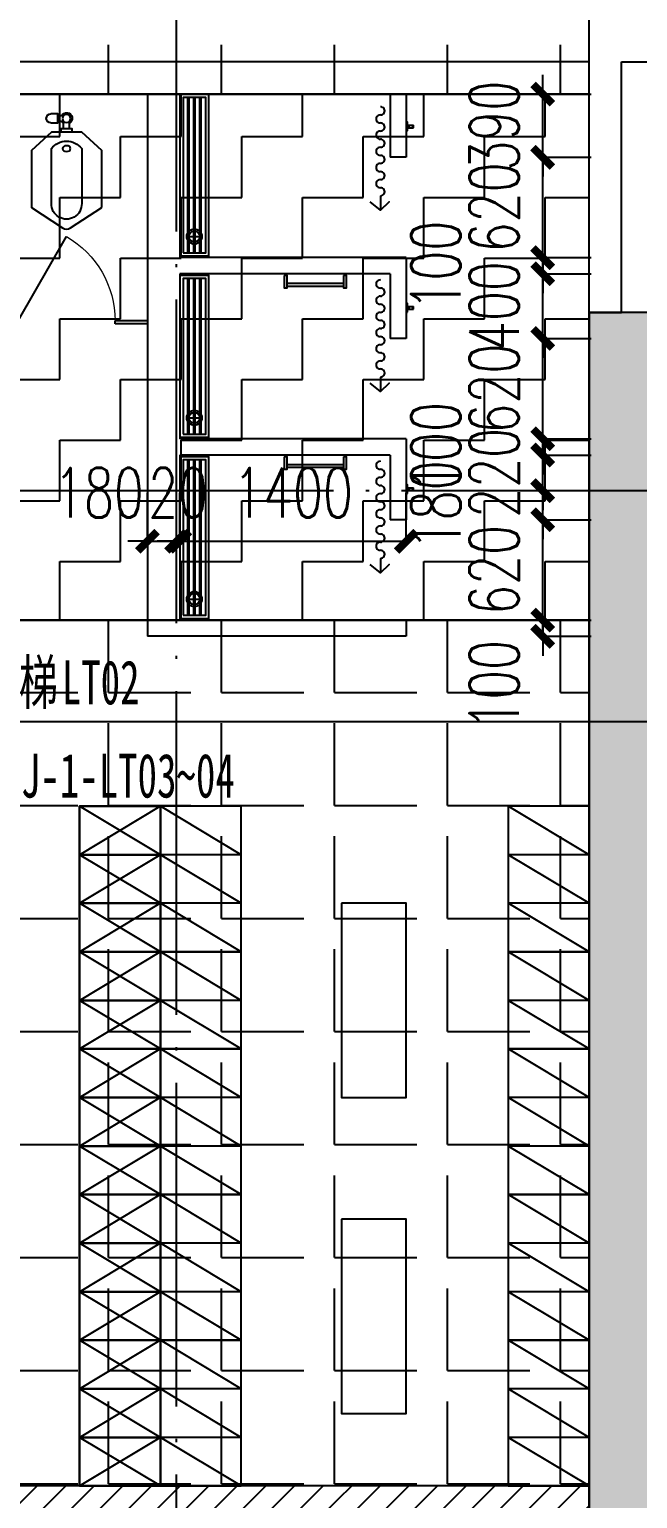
# Model space of a CAD drawing. Header units: millimetres. Extents: x 12325263 to 13848842, y -1463133 to 573208.
# Drawn here: x 12583687 to 12587447, y -873915 to -864837 of the extents above; entities that cross this region are included whole.
import ezdxf
from ezdxf.xclip import XClip

# ---------------------------------------------------------------- set-up
doc = ezdxf.new("R2010")
doc.units = ezdxf.units.MM
doc.header["$LTSCALE"] = 1000
doc.header["$XCLIPFRAME"] = 0
doc.linetypes.add('DOTE', pattern=[2.42, 2, -0.2, 0.02, -0.2])
for name, color, linetype in [('A-ANNO-DIMS', 83, 'Continuous'), ('A-ANNO-IDEN', 2, 'Continuous'), ('A-ANNO-TEXT', 7, 'Continuous'), ('A-AXIS', 16, 'DOTE'), ('A-WALL', 5, 'Continuous'), ('A-WALL-PATT', 8, 'Continuous'), ('A_WALL(防火墙)', 151, 'Continuous'), ('fur202301', 252, 'Continuous'), ('WALL', 5, 'Continuous'), ('WALL-SHATCH', 8, 'Continuous'), ('公寓机动车库', 23, 'Continuous'), ('建筑-楼板开洞', 251, 'Continuous')]:
    doc.layers.add(name, color=color, linetype=linetype)
doc.styles.add('_TCH_DIM_T3', font='SIMPLEX.shx', dxfattribs={"width": 0.705882, "bigfont": 'GBCBIG.shx'})
doc.styles.add('宋体', font='', dxfattribs={"width": 0.65})
doc.styles.get('宋体').set_extended_font_data('SimSun')
doc.dimstyles.new('_TCH_ARCH&&120', dxfattribs={"dimtxt": 306, "dimasz": 120, "dimexe": 300, "dimexo": 360, "dimgap": 147, "dimtad": 1, "dimdec": 0, "dimzin": 0, "dimdsep": 46, "dimtxsty": '_TCH_DIM_T3', "dimblk": 'ARCHTICK', "dimcen": 0.09, "dimclrt": 7, "dimazin": 2, "dimtfac": 1, "dimtdec": 0, "dimtix": 1, "dimtmove": 2, "dimatfit": 3, "dimfxl": 1, "dimfxlon": 1, "dimtolj": 1, "dimtzin": 0, "dimarcsym": 0})
pattern_1 = [(0, (0, 0), (0, 698.5), [508, -190.5]), (90, (0, 0), (-698.5, 4e-14), [508, -190.5])]
pattern_2 = [(45, (0, 89.76), (-88.388383, 88.388383), [])]

# ---------------------------------------------------------------- blocks, each defined once
blk = doc.blocks.new('adgshg13-A$C7F010FC0')
at = {"layer": 'WALL-SHATCH'}
h = blk.add_hatch(color=256, dxfattribs=at)
h.dxf.hatch_style = 1
h.paths.add_polyline_path([(-60384.2, -16880.9), (-763.2, 197.5), (12587.6, -13153.3), (12587.6, -157996), (-162964.9, -188820.4), (-171262.4, -180522.9), (-171262.4, -31310.9), (-150707.2, -10755.7), (-131860.1, -7980.9), (-99162.4, -7980.9), (-99162.4, -4980.9), (-76620.4, -4980.9), (-70107.7, -16880.9)], flags=16)
h.paths.add_polyline_path([(-60091.2, -16380.9), (-646.9, 646.9), (12987.6, -12987.6), (12987.6, -158331.9), (-163100.6, -189250.4), (-171662.4, -180688.6), (-171662.4, -31145.2), (-150777.9, -10260.7), (-131896.7, -7480.9), (-99562.4, -7480.9), (-99562.4, -4580.9), (-76365.6, -4580.9), (-69907.5, -16380.9)])
blk = doc.blocks.new('A$C4C7A72D3')
at = {"layer": 'WALL', "color": 1}
blk.add_blockref('adgshg13-A$C7F010FC0', (210433, 205503.6), dxfattribs=at)
blk = doc.blocks.new('qlzw')
at = {"layer": 'A-AXIS'}
for p, q in [((12451166.8, 979489.8), (12451166.8, 1082089.8)), ((12411416.8, 1014189.8), (12486866.8, 1014189.8))]:
    blk.add_line(p, q, dxfattribs=at)
blk = doc.blocks.new('asdfdsfds')
at = {"layer": 'A-WALL-PATT'}
for points in [[(-15900, 19000), (-17150, 19300), (-17150, 9050), (-15900, 10250)], [(-15149.7, 19300), (-17150, 19300), (-15900, 19000), (-15149.7, 19000)]]:
    blk.add_hatch(color=256, dxfattribs=at).paths.add_polyline_path(points)
at = {"layer": 'A-WALL'}
for p, q in [((-17150, 19300), (-17150, 9050)), ((-15149.7, 19300), (-17150, 19300))]:
    blk.add_line(p, q, dxfattribs=at)
blk = doc.blocks.new('asdgagasdgfg00-CM塔楼平面$0$A20_001$0$mmm')
at = {"layer": 'fur202301'}
for p, q in [((413248.8, 617956.2), (413748.8, 617656.2)), ((413248.8, 617656.2), (413748.8, 617656.2)), ((413248.8, 617656.2), (413748.8, 617356.2)), ((413248.8, 617356.2), (413748.8, 617356.2)), ((413248.8, 617356.2), (413748.8, 617056.2))]:
    blk.add_line(p, q, dxfattribs=at)
at = {"layer": 'fur202301', "flags": 128}
blk.add_lwpolyline([(413248.8, 617956.2), (413248.8, 617056.2), (413748.8, 617056.2), (413748.8, 617956.2)], close=True, dxfattribs=at)
blk = doc.blocks.new('asdgagasdgfg00-CM塔楼平面$0$$TCHSYS$APDOOR2D')
blk.add_line((0.5, 0), (0, 0.866))
at = {"lineweight": 13}
blk.add_arc((0.5, 0), 1, 120, 180, dxfattribs=at)
blk = doc.blocks.new('asdgagasdgfg00-CM塔楼平面$0$蹲厕')
at = {"layer": 'fur202301'}
for p, q in [((1887190.4, 308506), (1887235.4, 308506)), ((1887190.4, 308468.5), (1887235.4, 308468.5))]:
    blk.add_line(p, q, dxfattribs=at)
for points in [[(1886702.6, 308704.7), (1887055.1, 308704.7), (1887167.6, 308580.7), (1887167.6, 308393.7), (1887055.1, 308269.7), (1886702.6, 308269.7), (1886575.5, 308462.2, -0.300247), (1886575.5, 308512.2), (1886702.6, 308704.7)], [(1887065.8, 308580.7), (1886726.1, 308580.7, 1.026698), (1886726.1, 308393.7), (1887065.8, 308393.7, 0.496583), (1887065.8, 308580.7, -89209916569.67511)]]:
    blk.add_lwpolyline(points, format="xyb", dxfattribs=at)
blk.add_lwpolyline([(1887167.6, 308454.3), (1887190.4, 308454.3), (1887190.4, 308520.1), (1887167.6, 308520.1)], close=True, dxfattribs=at)
for points in [[(1887225.1, 308389.7), (1887225.1, 308434.1), (1887280, 308434.1), (1887280, 308389.7)], [(1887269, 308468.5), (1887269, 308434.1), (1887235.4, 308434.1), (1887235.4, 308468.5)]]:
    blk.add_lwpolyline(points, dxfattribs=at)
blk.add_circle((1887252.2, 308487.2), 25.2, dxfattribs=at)
for centre, radius, start, end in [((1887252.2, 308487.2), 35.5, 298.27261, 148.07921), ((1887252.2, 308487.2), 35.5, 211.92079, 241.72739), ((1887252.5, 308389.7), 27.5, 180, 0)]:
    blk.add_arc(centre, radius, start, end, dxfattribs=at)
blk.add_ellipse((1887065.8, 308487.2), major_axis=(0, 25), ratio=0.717243, dxfattribs=at)
blk = doc.blocks.new('asdgagasdgfg00-CM塔楼平面$0$挂钩')
at = {"layer": 'fur202301', "linetype": 'ByBlock'}
for p, q in [((1882022.1, 307326.2), (1882022.1, 307318.7)), ((1882022.1, 307318.7), (1882022.1, 307296.7)), ((1882037.1, 307326.2), (1882037.1, 307318.7)), ((1882037.1, 307318.7), (1882037.1, 307296.7)), ((1882022.1, 307296.7), (1882022.1, 307289.2)), ((1882022.1, 307289.2), (1882037.1, 307289.2)), ((1882037.1, 307296.7), (1882037.1, 307289.2))]:
    blk.add_line(p, q, dxfattribs=at)
at = {"layer": 'fur202301', "color": 8, "linetype": 'ByBlock'}
for p, q in [((1882037.1, 307318.7), (1882022.1, 307318.7)), ((1882037.1, 307296.7), (1882022.1, 307296.7))]:
    blk.add_line(p, q, dxfattribs=at)
at = {"layer": 'fur202301', "linetype": 'ByBlock'}
blk.add_lwpolyline([(1882002.6, 307326.2), (1882056.6, 307326.2), (1882056.6, 307334.2), (1882002.6, 307334.2)], close=True, dxfattribs=at)
blk = doc.blocks.new('asdgagasdgfg00-CM塔楼平面$0$sdhfsdhfer')
at = {"layer": 'fur202301', "linetype": 'ByBlock'}
for points in [[(173561.2, 219862.8), (173561.2, 219785.5), (173579, 219785.5), (173579, 219862.8)], [(173579, 219795.3), (173579, 219814), (173927.2, 219814), (173927.2, 219795.3)], [(173927.2, 219862.8), (173927.2, 219785.5), (173945, 219785.5), (173945, 219862.8)]]:
    blk.add_lwpolyline(points, close=True, dxfattribs=at)
blk = doc.blocks.new('sdfgsdffhg')
at = {"layer": 'fur202301'}
for p, q in [((3576.2, 7939.8, 0), (3670.1, 7939.8, 0)), ((3623.1, 7892.8, 0), (3623.1, 7986.7, 0)), ((3333.1, 7419.7, 0), (3133.1, 7419.7, 0)), ((3333.1, 7419.7, 0), (3133.1, 7419.7, 0)), ((3133.1, 7399.7, 0), (3133.1, 7419.7, 0)), ((3333.1, 7399.7, 0), (3133.1, 7399.7, 0)), ((3333.1, 7399.7, 0), (3133.1, 7399.7, 0)), ((3576.2, 6819.7, 0), (3670.1, 6819.7, 0)), ((3623.1, 6772.8, 0), (3623.1, 6866.7, 0)), ((3623.1, 5652.8, 0), (3623.1, 5746.7, 0)), ((3576.2, 5699.8, 0), (3670.1, 5699.8, 0))]:
    blk.add_line(p, q, dxfattribs=at)
at = {"layer": 'fur202301', "linetype": 'ByBlock', "elevation": 0}
for points in [[(3533.1, 7819.8), (3713.1, 7819.8), (3713.1, 8819.8), (3533.1, 8819.8)], [(3553.1, 7839.8), (3693.1, 7839.8), (3693.1, 8799.8), (3553.1, 8799.8)], [(3590.6, 8799.8), (3580.6, 8799.8), (3580.6, 7839.8), (3590.6, 7839.8)], [(3628.1, 8799.8), (3618.1, 8799.8), (3618.1, 7839.8), (3628.1, 7839.8)], [(3665.6, 8799.8), (3655.6, 8799.8), (3655.6, 7839.8), (3665.6, 7839.8)], [(3533.1, 6699.7), (3713.1, 6699.7), (3713.1, 7699.8), (3533.1, 7699.8)], [(3553.1, 6719.7), (3693.1, 6719.7), (3693.1, 7679.8), (3553.1, 7679.8)], [(3590.6, 7679.8), (3580.6, 7679.8), (3580.6, 6719.7), (3590.6, 6719.7)], [(3628.1, 7679.8), (3618.1, 7679.8), (3618.1, 6719.7), (3628.1, 6719.7)], [(3665.6, 7679.8), (3655.6, 7679.8), (3655.6, 6719.7), (3665.6, 6719.7)], [(3533.1, 5579.8), (3713.1, 5579.8), (3713.1, 6579.8), (3533.1, 6579.8)], [(3553.1, 5599.8), (3693.1, 5599.8), (3693.1, 6559.8), (3553.1, 6559.8)], [(3590.6, 6559.8), (3580.6, 6559.8), (3580.6, 5599.8), (3590.6, 5599.8)], [(3628.1, 6559.8), (3618.1, 6559.8), (3618.1, 5599.8), (3628.1, 5599.8)], [(3665.6, 6559.8), (3655.6, 6559.8), (3655.6, 5599.8), (3665.6, 5599.8)]]:
    blk.add_lwpolyline(points, close=True, dxfattribs=at)
at = {"layer": 'fur202301', "elevation": 0}
for points in [[(4773, 8191.6), (4773, 8102.6), (4828, 8153.6), (4773, 8102.6), (4710, 8153.6)], [(4773, 7071.6), (4773, 6982.6), (4828, 7033.6), (4773, 6982.6), (4710, 7033.6)], [(4773, 5951.6), (4773, 5862.6), (4828, 5913.6), (4773, 5862.6), (4710, 5913.6)], [(4532.7, 3820), (4532.7, 2620), (4932.7, 2620), (4932.7, 3820), (4532.7, 3820)], [(4532.7, 1868.2), (4532.7, 668.2), (4932.7, 668.2), (4932.7, 1868.2), (4532.7, 1868.2)]]:
    blk.add_lwpolyline(points, dxfattribs=at)
at = {"layer": 'fur202301'}
for centre, radius in [((3623.1, 7939.8, 0), 46.9), ((3623.1, 7939.8, 0), 34.1), ((3623.1, 6819.7, 0), 46.9), ((3623.1, 6819.7, 0), 34.1), ((3623.1, 5699.8, 0), 46.9), ((3623.1, 5699.8, 0), 34.1)]:
    blk.add_circle(centre, radius, dxfattribs=at)
for centre, start_param, end_param in [((4773, 8716.6, 0), 1.570796, 4.7124), ((4773, 8666.6, 0), 4.712381, 7.853993), ((4773, 8716.6, 0), 1.570788, 1.570804), ((4773, 8616.6, 0), 1.570796, 4.7124), ((4773, 8566.6, 0), 4.712381, 7.853993), ((4773, 8616.6, 0), 1.570788, 1.570804), ((4773, 8516.6, 0), 1.570796, 4.7124), ((4773, 8466.6, 0), 4.712381, 7.853993), ((4773, 8366.6, 0), 4.712381, 7.853993), ((4773, 8416.6, 0), 1.570796, 4.7124), ((4773, 8266.6, 0), 4.712381, 7.853993), ((4773, 8316.6, 0), 1.570796, 4.7124), ((4773, 8316.6, 0), 1.570788, 1.570804), ((4773, 8216.6, 0), 1.570796, 4.7124), ((4773, 7646.6, 0), 4.712381, 7.853993), ((4773, 7546.6, 0), 4.712381, 7.853993), ((4773, 7596.6, 0), 1.570796, 4.7124), ((4773, 7596.6, 0), 1.570788, 1.570804), ((4773, 7446.6, 0), 4.712381, 7.853993), ((4773, 7496.6, 0), 1.570796, 4.7124), ((4773, 7496.6, 0), 1.570788, 1.570804), ((4773, 7346.6, 0), 4.712381, 7.853993), ((4773, 7396.6, 0), 1.570796, 4.7124), ((4773, 7246.6, 0), 4.712381, 7.853993), ((4773, 7296.6, 0), 1.570796, 4.7124), ((4773, 7196.6, 0), 1.570796, 4.7124), ((4773, 7146.6, 0), 4.712381, 7.853993), ((4773, 7196.6, 0), 1.570788, 1.570804), ((4773, 7096.6, 0), 1.570796, 4.7124), ((4773, 6526.6, 0), 4.712381, 7.853993), ((4773, 6426.6, 0), 4.712381, 7.853993), ((4773, 6476.6, 0), 1.570796, 4.7124), ((4773, 6476.6, 0), 1.570788, 1.570804), ((4773, 6376.6, 0), 1.570796, 4.7124), ((4773, 6326.6, 0), 4.712381, 7.853993), ((4773, 6376.6, 0), 1.570788, 1.570804), ((4773, 6276.6, 0), 1.570796, 4.7124), ((4773, 6226.6, 0), 4.712381, 7.853993), ((4773, 6176.6, 0), 1.570796, 4.7124), ((4773, 6126.6, 0), 4.712381, 7.853993), ((4773, 6076.6, 0), 1.570796, 4.7124), ((4773, 6026.6, 0), 4.712381, 7.853993), ((4773, 6076.6, 0), 1.570788, 1.570804), ((4773, 5976.6, 0), 1.570796, 4.7124)]:
    blk.add_ellipse(centre, major_axis=(-27, 0), ratio=0.925926, start_param=start_param, end_param=end_param, dxfattribs=at)
at = {"layer": 'fur202301', "xscale": -1}
for name, p, rotation in [('asdgagasdgfg00-CM塔楼平面$0$蹲厕', (-305654.1, -1878582.7, 0), 270), ('asdgagasdgfg00-CM塔楼平面$0$A20_001$0$mmm', (-410336, 621476.2, 0), 180), ('asdgagasdgfg00-CM塔楼平面$0$A20_001$0$mmm', (-410336, 620876.2, 0), 180), ('asdgagasdgfg00-CM塔楼平面$0$A20_001$0$mmm', (-410336, 619976.2, 0), 180), ('asdgagasdgfg00-CM塔楼平面$0$A20_001$0$mmm', (-410336, 619076.2, 0), 180), ('asdgagasdgfg00-CM塔楼平面$0$A20_001$0$mmm', (-410336, 618176.2, 0), 180)]:
    blk.add_blockref(name, p, dxfattribs=dict(at, rotation=rotation))
at = {"layer": 'fur202301', "extrusion": (0, 0, -1), "xscale": -1, "zscale": -1}
for name, p, rotation in [('asdgagasdgfg00-CM塔楼平面$0$挂钩', (-312267.4, -1873409.9, 0), 269.9999998932783), ('asdgagasdgfg00-CM塔楼平面$0$sdhfsdhfer', (169382.1, -212163.1, 0), 359.9999998932783), ('asdgagasdgfg00-CM塔楼平面$0$挂钩', (-312267.4, -1874529.9, 0), 269.9999998932783), ('asdgagasdgfg00-CM塔楼平面$0$sdhfsdhfer', (169382.1, -213283.1, 0), 359.9999998932783), ('asdgagasdgfg00-CM塔楼平面$0$挂钩', (-312267.4, -1875649.9, 0), 269.9999998932783)]:
    blk.add_blockref(name, p, dxfattribs=dict(at, rotation=rotation))
at = {"layer": 'fur202301', "xscale": -600, "yscale": 600, "zscale": 24.99999999999999}
blk.add_blockref('asdgagasdgfg00-CM塔楼平面$0$$TCHSYS$APDOOR2D', (2833.1, 7419.7, 0), dxfattribs=at)
at = {"layer": 'fur202301', "rotation": 180}
for p in [(416661.7, 621476.2, 0), (417161.7, 621476.2, 0), (419311.7, 621476.2), (416661.7, 620876.2, 0), (417161.7, 620876.2, 0), (419311.7, 620876.2), (416661.7, 619976.2, 0), (417161.7, 619976.2, 0), (419311.7, 619976.2), (416661.7, 619076.2, 0), (417161.7, 619076.2, 0), (419311.7, 619076.2), (416661.7, 618176.2, 0), (417161.7, 618176.2, 0), (419311.7, 618176.2)]:
    blk.add_blockref('asdgagasdgfg00-CM塔楼平面$0$A20_001$0$mmm', p, dxfattribs=at)
blk = doc.blocks.new('_ArchTick')
at = {"color": 0, "linetype": 'ByBlock', "const_width": 0.4}
blk.add_lwpolyline([(-0.5, -0.5), (0.5, 0.5)], dxfattribs=at)
blk = doc.blocks.new('*D4094')
at = {"layer": 'A-ANNO-DIMS', "color": 0, "lineweight": -2, "transparency": 16777216}
for p, q in [((12584616.8, -868001), (12584616.8, -867700)), ((12586016.8, -868001), (12586016.8, -867700)), ((12584616.8, -868000), (12586016.8, -868000))]:
    blk.add_line(p, q, dxfattribs=at)
at = {"layer": 'Defpoints', "color": 0, "transparency": 16777216}
for p in [(12586016.8, -868000), (12584616.8, -868586.8), (12586016.8, -868586.8)]:
    blk.add_point(p, dxfattribs=at)
at = {"layer": 'A-ANNO-DIMS', "color": 0, "lineweight": -2, "transparency": 16777216, "xscale": 120, "yscale": 120, "zscale": 120, "rotation": 180}
blk.add_blockref('_ArchTick', (12584616.8, -868000), dxfattribs=at)
at = {"layer": 'A-ANNO-DIMS', "color": 0, "lineweight": -2, "transparency": 16777216, "xscale": 120, "yscale": 120, "zscale": 120}
blk.add_blockref('_ArchTick', (12586016.8, -868000), dxfattribs=at)
at = {"layer": 'A-ANNO-DIMS', "color": 7, "transparency": 16777216, "insert": (12585316.8, -867700), "char_height": 306, "attachment_point": 5, "style": '_TCH_DIM_T3'}
blk.add_mtext('\\A1;1400', dxfattribs=at)
blk = doc.blocks.new('*D4095')
at = {"layer": 'A-ANNO-DIMS', "color": 0, "lineweight": -2, "transparency": 16777216}
for p, q in [((12584596.8, -868001), (12584596.8, -867700)), ((12584616.8, -868001), (12584616.8, -867700)), ((12584596.8, -868000), (12584476.8, -868000)), ((12584596.8, -868000), (12584616.8, -868000)), ((12584616.8, -868000), (12584736.8, -868000))]:
    blk.add_line(p, q, dxfattribs=at)
at = {"layer": 'Defpoints', "color": 0, "transparency": 16777216}
for p in [(12584616.8, -868000), (12584596.8, -868586.8), (12584616.8, -868586.8)]:
    blk.add_point(p, dxfattribs=at)
at = {"layer": 'A-ANNO-DIMS', "color": 0, "lineweight": -2, "transparency": 16777216, "xscale": 120, "yscale": 120, "zscale": 120}
blk.add_blockref('_ArchTick', (12584596.8, -868000), dxfattribs=at)
at = {"layer": 'A-ANNO-DIMS', "color": 0, "lineweight": -2, "transparency": 16777216, "xscale": 120, "yscale": 120, "zscale": 120, "rotation": 180}
blk.add_blockref('_ArchTick', (12584616.8, -868000), dxfattribs=at)
at = {"layer": 'A-ANNO-DIMS', "color": 7, "transparency": 16777216, "insert": (12584606.8, -867700), "char_height": 306, "attachment_point": 5, "style": '_TCH_DIM_T3'}
blk.add_mtext('\\A1;20', dxfattribs=at)
blk = doc.blocks.new('*D4096')
at = {"layer": 'A-ANNO-DIMS', "color": 0, "lineweight": -2, "transparency": 16777216}
for p, q in [((12584416.8, -868001), (12584416.8, -867700)), ((12584596.8, -868001), (12584596.8, -867700)), ((12584416.8, -868000), (12584296.8, -868000)), ((12584416.8, -868000), (12584596.8, -868000)), ((12584596.8, -868000), (12584716.8, -868000))]:
    blk.add_line(p, q, dxfattribs=at)
at = {"layer": 'Defpoints', "color": 0, "transparency": 16777216}
for p in [(12584596.8, -868000), (12584416.8, -868586.8), (12584596.8, -868586.8)]:
    blk.add_point(p, dxfattribs=at)
at = {"layer": 'A-ANNO-DIMS', "color": 0, "lineweight": -2, "transparency": 16777216, "xscale": 120, "yscale": 120, "zscale": 120}
blk.add_blockref('_ArchTick', (12584416.8, -868000), dxfattribs=at)
at = {"layer": 'A-ANNO-DIMS', "color": 0, "lineweight": -2, "transparency": 16777216, "xscale": 120, "yscale": 120, "zscale": 120, "rotation": 180}
blk.add_blockref('_ArchTick', (12584596.8, -868000), dxfattribs=at)
at = {"layer": 'A-ANNO-DIMS', "color": 7, "transparency": 16777216, "insert": (12584116.8, -867700), "char_height": 306, "attachment_point": 5, "style": '_TCH_DIM_T3'}
blk.add_mtext('\\A1;180', dxfattribs=at)
blk = doc.blocks.new('*D4097')
at = {"layer": 'A-ANNO-DIMS', "color": 0, "lineweight": -2, "transparency": 16777216}
for p, q in [((12586860, -868486.8), (12586860, -868366.8)), ((12586859, -868486.8), (12587160, -868486.8)), ((12586860, -868586.8), (12586860, -868486.8)), ((12586859, -868586.8), (12587160, -868586.8)), ((12586860, -868586.8), (12586860, -868706.8))]:
    blk.add_line(p, q, dxfattribs=at)
at = {"layer": 'Defpoints', "color": 0, "transparency": 16777216}
for p in [(12586016.8, -868486.8), (12586860, -868486.8), (12586016.8, -868586.8)]:
    blk.add_point(p, dxfattribs=at)
at = {"layer": 'A-ANNO-DIMS', "color": 0, "lineweight": -2, "transparency": 16777216, "xscale": 120, "yscale": 120, "zscale": 120}
for p, rotation in [((12586860, -868486.8), 270), ((12586860, -868586.8), 90)]:
    blk.add_blockref('_ArchTick', p, dxfattribs=dict(at, rotation=rotation))
at = {"layer": 'A-ANNO-DIMS', "color": 7, "transparency": 16777216, "insert": (12586560, -868886.8), "char_height": 306, "attachment_point": 5, "rotation": 90, "style": '_TCH_DIM_T3'}
blk.add_mtext('\\A1;100', dxfattribs=at)
blk = doc.blocks.new('*D4098')
at = {"layer": 'A-ANNO-DIMS', "color": 0, "lineweight": -2, "transparency": 16777216}
for p, q in [((12586860, -867866.8), (12586860, -867746.8)), ((12586859, -867866.8), (12587160, -867866.8)), ((12586860, -868486.8), (12586860, -867866.8)), ((12586859, -868486.8), (12587160, -868486.8)), ((12586860, -868486.8), (12586860, -868606.8))]:
    blk.add_line(p, q, dxfattribs=at)
at = {"layer": 'Defpoints', "color": 0, "transparency": 16777216}
for p in [(12586016.8, -867866.8), (12586860, -867866.8), (12586016.8, -868486.8)]:
    blk.add_point(p, dxfattribs=at)
at = {"layer": 'A-ANNO-DIMS', "color": 0, "lineweight": -2, "transparency": 16777216, "xscale": 120, "yscale": 120, "zscale": 120}
for p, rotation in [((12586860, -867866.8), 270), ((12586860, -868486.8), 90)]:
    blk.add_blockref('_ArchTick', p, dxfattribs=dict(at, rotation=rotation))
at = {"layer": 'A-ANNO-DIMS', "color": 7, "transparency": 16777216, "insert": (12586560, -868176.8), "char_height": 306, "attachment_point": 5, "rotation": 90, "style": '_TCH_DIM_T3'}
blk.add_mtext('\\A1;620', dxfattribs=at)
blk = doc.blocks.new('*D4099')
at = {"layer": 'A-ANNO-DIMS', "color": 0, "lineweight": -2, "transparency": 16777216}
for p, q in [((12586860, -867686.8), (12586860, -867566.8)), ((12586859, -867686.8), (12587160, -867686.8)), ((12586860, -867866.8), (12586860, -867686.8)), ((12586859, -867866.8), (12587160, -867866.8)), ((12586860, -867866.8), (12586860, -867986.8))]:
    blk.add_line(p, q, dxfattribs=at)
at = {"layer": 'Defpoints', "color": 0, "transparency": 16777216}
for p in [(12586016.8, -867686.8), (12586860, -867686.8), (12586016.8, -867866.8)]:
    blk.add_point(p, dxfattribs=at)
at = {"layer": 'A-ANNO-DIMS', "color": 0, "lineweight": -2, "transparency": 16777216, "xscale": 120, "yscale": 120, "zscale": 120}
for p, rotation in [((12586860, -867686.8), 270), ((12586860, -867866.8), 90)]:
    blk.add_blockref('_ArchTick', p, dxfattribs=dict(at, rotation=rotation))
at = {"layer": 'A-ANNO-DIMS', "color": 7, "transparency": 16777216, "insert": (12586200, -867776.8), "char_height": 306, "attachment_point": 5, "rotation": 90, "style": '_TCH_DIM_T3'}
blk.add_mtext('\\A1;180', dxfattribs=at)
blk = doc.blocks.new('*D4100')
at = {"layer": 'A-ANNO-DIMS', "color": 0, "lineweight": -2, "transparency": 16777216}
for p, q in [((12586860, -867466.8), (12586860, -867346.8)), ((12586859, -867466.8), (12587160, -867466.8)), ((12586860, -867686.8), (12586860, -867466.8)), ((12586859, -867686.8), (12587160, -867686.8)), ((12586860, -867686.8), (12586860, -867806.8))]:
    blk.add_line(p, q, dxfattribs=at)
at = {"layer": 'Defpoints', "color": 0, "transparency": 16777216}
for p in [(12586016.8, -867466.8), (12586860, -867466.8), (12586016.8, -867686.8)]:
    blk.add_point(p, dxfattribs=at)
at = {"layer": 'A-ANNO-DIMS', "color": 0, "lineweight": -2, "transparency": 16777216, "xscale": 120, "yscale": 120, "zscale": 120}
for p, rotation in [((12586860, -867466.8), 270), ((12586860, -867686.8), 90)]:
    blk.add_blockref('_ArchTick', p, dxfattribs=dict(at, rotation=rotation))
at = {"layer": 'A-ANNO-DIMS', "color": 7, "transparency": 16777216, "insert": (12586560, -867576.8), "char_height": 306, "attachment_point": 5, "rotation": 90, "style": '_TCH_DIM_T3'}
blk.add_mtext('\\A1;220', dxfattribs=at)
blk = doc.blocks.new('*D4101')
at = {"layer": 'A-ANNO-DIMS', "color": 0, "lineweight": -2, "transparency": 16777216}
for p, q in [((12586860, -867366.8), (12586860, -867246.8)), ((12586859, -867366.8), (12587160, -867366.8)), ((12586860, -867466.8), (12586860, -867366.8)), ((12586859, -867466.8), (12587160, -867466.8)), ((12586860, -867466.8), (12586860, -867586.8))]:
    blk.add_line(p, q, dxfattribs=at)
at = {"layer": 'Defpoints', "color": 0, "transparency": 16777216}
for p in [(12586016.8, -867366.8), (12586860, -867366.8), (12586016.8, -867466.8)]:
    blk.add_point(p, dxfattribs=at)
at = {"layer": 'A-ANNO-DIMS', "color": 0, "lineweight": -2, "transparency": 16777216, "xscale": 120, "yscale": 120, "zscale": 120}
for p, rotation in [((12586860, -867366.8), 270), ((12586860, -867466.8), 90)]:
    blk.add_blockref('_ArchTick', p, dxfattribs=dict(at, rotation=rotation))
at = {"layer": 'A-ANNO-DIMS', "color": 7, "transparency": 16777216, "insert": (12586200, -867416.8), "char_height": 306, "attachment_point": 5, "rotation": 90, "style": '_TCH_DIM_T3'}
blk.add_mtext('\\A1;100', dxfattribs=at)
blk = doc.blocks.new('*D4102')
at = {"layer": 'A-ANNO-DIMS', "color": 0, "lineweight": -2, "transparency": 16777216}
for p, q in [((12586860, -866746.8), (12586860, -866626.8)), ((12586859, -866746.8), (12587160, -866746.8)), ((12586860, -867366.8), (12586860, -866746.8)), ((12586859, -867366.8), (12587160, -867366.8)), ((12586860, -867366.8), (12586860, -867486.8))]:
    blk.add_line(p, q, dxfattribs=at)
at = {"layer": 'Defpoints', "color": 0, "transparency": 16777216}
for p in [(12586016.8, -866746.8), (12586860, -866746.8), (12586016.8, -867366.8)]:
    blk.add_point(p, dxfattribs=at)
at = {"layer": 'A-ANNO-DIMS', "color": 0, "lineweight": -2, "transparency": 16777216, "xscale": 120, "yscale": 120, "zscale": 120}
for p, rotation in [((12586860, -866746.8), 270), ((12586860, -867366.8), 90)]:
    blk.add_blockref('_ArchTick', p, dxfattribs=dict(at, rotation=rotation))
at = {"layer": 'A-ANNO-DIMS', "color": 7, "transparency": 16777216, "insert": (12586560, -867056.8), "char_height": 306, "attachment_point": 5, "rotation": 90, "style": '_TCH_DIM_T3'}
blk.add_mtext('\\A1;620', dxfattribs=at)
blk = doc.blocks.new('*D4103')
at = {"layer": 'A-ANNO-DIMS', "color": 0, "lineweight": -2, "transparency": 16777216}
for p, q in [((12586860, -866346.8), (12586860, -866226.8)), ((12586859, -866346.8), (12587160, -866346.8)), ((12586860, -866746.8), (12586860, -866346.8)), ((12586859, -866746.8), (12587160, -866746.8)), ((12586860, -866746.8), (12586860, -866866.8))]:
    blk.add_line(p, q, dxfattribs=at)
at = {"layer": 'Defpoints', "color": 0, "transparency": 16777216}
for p in [(12586016.8, -866346.8), (12586860, -866346.8), (12586016.8, -866746.8)]:
    blk.add_point(p, dxfattribs=at)
at = {"layer": 'A-ANNO-DIMS', "color": 0, "lineweight": -2, "transparency": 16777216, "xscale": 120, "yscale": 120, "zscale": 120}
for p, rotation in [((12586860, -866346.8), 270), ((12586860, -866746.8), 90)]:
    blk.add_blockref('_ArchTick', p, dxfattribs=dict(at, rotation=rotation))
at = {"layer": 'A-ANNO-DIMS', "color": 7, "transparency": 16777216, "insert": (12586560, -866546.8), "char_height": 306, "attachment_point": 5, "rotation": 90, "style": '_TCH_DIM_T3'}
blk.add_mtext('\\A1;400', dxfattribs=at)
blk = doc.blocks.new('*D4104')
at = {"layer": 'A-ANNO-DIMS', "color": 0, "lineweight": -2, "transparency": 16777216}
for p, q in [((12586860, -866246.8), (12586860, -866126.8)), ((12586859, -866246.8), (12587160, -866246.8)), ((12586860, -866346.8), (12586860, -866246.8)), ((12586859, -866346.8), (12587160, -866346.8)), ((12586860, -866346.8), (12586860, -866466.8))]:
    blk.add_line(p, q, dxfattribs=at)
at = {"layer": 'Defpoints', "color": 0, "transparency": 16777216}
for p in [(12586016.8, -866246.8), (12586860, -866246.8), (12586016.8, -866346.8)]:
    blk.add_point(p, dxfattribs=at)
at = {"layer": 'A-ANNO-DIMS', "color": 0, "lineweight": -2, "transparency": 16777216, "xscale": 120, "yscale": 120, "zscale": 120}
for p, rotation in [((12586860, -866246.8), 270), ((12586860, -866346.8), 90)]:
    blk.add_blockref('_ArchTick', p, dxfattribs=dict(at, rotation=rotation))
at = {"layer": 'A-ANNO-DIMS', "color": 7, "transparency": 16777216, "insert": (12586200, -866296.8), "char_height": 306, "attachment_point": 5, "rotation": 90, "style": '_TCH_DIM_T3'}
blk.add_mtext('\\A1;100', dxfattribs=at)
blk = doc.blocks.new('*D4105')
at = {"layer": 'A-ANNO-DIMS', "color": 0, "lineweight": -2, "transparency": 16777216}
for p, q in [((12586860, -865626.8), (12586860, -865506.8)), ((12586859, -865626.8), (12587160, -865626.8)), ((12586860, -866246.8), (12586860, -865626.8)), ((12586859, -866246.8), (12587160, -866246.8)), ((12586860, -866246.8), (12586860, -866366.8))]:
    blk.add_line(p, q, dxfattribs=at)
at = {"layer": 'Defpoints', "color": 0, "transparency": 16777216}
for p in [(12586016.8, -865626.8), (12586860, -865626.8), (12586016.8, -866246.8)]:
    blk.add_point(p, dxfattribs=at)
at = {"layer": 'A-ANNO-DIMS', "color": 0, "lineweight": -2, "transparency": 16777216, "xscale": 120, "yscale": 120, "zscale": 120}
for p, rotation in [((12586860, -865626.8), 270), ((12586860, -866246.8), 90)]:
    blk.add_blockref('_ArchTick', p, dxfattribs=dict(at, rotation=rotation))
at = {"layer": 'A-ANNO-DIMS', "color": 7, "transparency": 16777216, "insert": (12586560, -865936.8), "char_height": 306, "attachment_point": 5, "rotation": 90, "style": '_TCH_DIM_T3'}
blk.add_mtext('\\A1;620', dxfattribs=at)
blk = doc.blocks.new('*D4106')
at = {"layer": 'A-ANNO-DIMS', "color": 0, "lineweight": -2, "transparency": 16777216}
for p, q in [((12586860, -865236.8), (12586860, -865116.8)), ((12586859, -865236.8), (12587160, -865236.8)), ((12586860, -865626.8), (12586860, -865236.8)), ((12586859, -865626.8), (12587160, -865626.8)), ((12586860, -865626.8), (12586860, -865746.8))]:
    blk.add_line(p, q, dxfattribs=at)
at = {"layer": 'Defpoints', "color": 0, "transparency": 16777216}
for p in [(12586016.8, -865236.8), (12586860, -865236.8), (12586016.8, -865626.8)]:
    blk.add_point(p, dxfattribs=at)
at = {"layer": 'A-ANNO-DIMS', "color": 0, "lineweight": -2, "transparency": 16777216, "xscale": 120, "yscale": 120, "zscale": 120}
for p, rotation in [((12586860, -865236.8), 270), ((12586860, -865626.8), 90)]:
    blk.add_blockref('_ArchTick', p, dxfattribs=dict(at, rotation=rotation))
at = {"layer": 'A-ANNO-DIMS', "color": 7, "transparency": 16777216, "insert": (12586560, -865431.8), "char_height": 306, "attachment_point": 5, "rotation": 90, "style": '_TCH_DIM_T3'}
blk.add_mtext('\\A1;390', dxfattribs=at)

msp = doc.modelspace()

# ---------------------------------------------------------------- block references
ref = msp.add_blockref('A$C4C7A72D3', (12385714.9, -906209.5), dxfattribs=dict(rotation=350.041249254255))
XClip(ref).set_block_clipping_path([(223442.8584877662, 85923.1187333744), (220542.7961432356, 85923.1422391906), (220542.8579492103, 89292.823275506), (211526.9150355905, 89292.8101311298), (210631.4331447985, 94392.8080583527), (206113.3685902953, 94392.8025418455), (206001.4315187763, 95030.3127344656), (204376.2826588508, 94744.9613686837), (203364.4570056833, 100506.9030052917), (197947.3947122637, 99555.7482674252), (192482.3428474721, 130679.4765393781), (190118.7804593667, 130264.4504016289), (191623.4071957469, 121695.6427078634), (177046.6486519482, 119136.2011700841), (175707.6223907359, 126760.8483765714), (173902.988371335, 128026.4039125028), (169528.3854461554, 127258.2903269802), (169070.0967394859, 129868.3614864857), (163308.2517458182, 128856.6693391807), (163766.52659606, 126246.6171700556), (159679.1795131005, 125528.9180921423), (170669.6888374612, 62935.797914044), (167222.1989369914, 62330.4650948944), (167939.7759490944, 58243.6808593175), (171386.9528796654, 58848.2912487988), (172857.0656793863, 50477.0032648193), (165962.5026008021, 49266.4230898353), (168037.7813034765, 37447.1796448426), (140649.9584970828, 32638.2390106404), (115387.9799239188, 28202.5781787895), (95598.7254695911, 140907.4332163476), (226939.476109907, 163968.8668500402), (240128.6952811591, 88852.8973128139)])

# ---------------------------------------------------------------- next in the draw order: hatches: boundary and pattern name
at = {"layer": '建筑-楼板开洞'}
h = msp.add_hatch(dxfattribs=at)
h.set_pattern_fill('ANGLE', color=256, scale=200)
h.set_pattern_definition(pattern_1)
h.paths.add_polyline_path([(12587146.8, -865236.8), (12587146.8, -851936.8), (12575396.8, -851936.8), (12575396.8, -855736.8), (12567496.8, -855736.8), (12567496.8, -858836.8), (12575396.8, -858836.9), (12575396.8, -865236.8)])
h = msp.add_hatch(dxfattribs=at)
h.set_pattern_fill('纤维材料', color=256, scale=200)
h.set_pattern_definition([(0, (0, 0), (375, 375), [375, -375]), (90, (375, 0), (-375, 375), [375, -375])])
h.paths.add_polyline_path([(12587146.8, -868486.8), (12587146.8, -865236.8), (12575396.8, -865236.8), (12575396.8, -868486.8)])
h = msp.add_hatch(dxfattribs=at)
h.set_pattern_fill('ANGLE', color=256, scale=200)
h.set_pattern_definition(pattern_1)
h.paths.add_polyline_path([(12587146.8, -868486.8), (12575396.8, -868486.8), (12575396.8, -874036.8), (12587146.8, -874036.8)])

# ---------------------------------------------------------------- next in the draw order: linework, layer by layer
at = {"layer": '公寓机动车库'}
msp.add_lwpolyline([(12587146.8, -868486.8), (12587146.8, -865236.8), (12575396.8, -865236.8), (12575396.8, -868486.8)], close=True, dxfattribs=at)
at = {"layer": '建筑-楼板开洞'}
for points in [[(12587146.8, -865236.8), (12587146.8, -851936.8), (12575396.8, -851936.8), (12575396.8, -855736.8), (12567496.8, -855736.8), (12567496.8, -858836.8), (12575396.8, -858836.9), (12575396.8, -865236.8)], [(12587146.8, -868486.8), (12575396.8, -868486.8), (12575396.8, -874036.8), (12587146.8, -874036.8)]]:
    msp.add_lwpolyline(points, close=True, dxfattribs=at)

# ---------------------------------------------------------------- next in the draw order: block references
at = {"color": 2}
msp.add_blockref('qlzw', (133430, -1881876.5), dxfattribs=at)
msp.add_blockref('asdfdsfds', (12604296.8, -885886.8))

# ---------------------------------------------------------------- next in the draw order: block references
msp.add_blockref('sdfgsdffhg', (12581083.9, -874056.8, 0))

# ---------------------------------------------------------------- next in the draw order: hatches: boundary and pattern name
at = {"layer": 'A-WALL-PATT'}
h = msp.add_hatch(dxfattribs=at)
h.set_pattern_fill('普通砖', color=256, scale=50, style=0)
h.set_pattern_definition(pattern_2)
h.paths.add_polyline_path([(12585596.8, -873970.1), (12585596.8, -873836.8), (12582896.8, -873836.8), (12582896.8, -873970.1), (12582996.8, -874036.8), (12585546.8, -874036.8)])
h = msp.add_hatch(dxfattribs=at)
h.set_pattern_fill('普通砖', color=256, scale=50, style=0)
h.set_pattern_definition(pattern_2)
h.paths.add_polyline_path([(12587146.8, -873836.8), (12585596.8, -873836.8), (12585596.8, -873970.1), (12585646.8, -874036.8), (12587146.8, -874036.8)])

# ---------------------------------------------------------------- next in the draw order: linework, layer by layer
at = {"layer": 'A-ANNO-IDEN'}
for p, q in [((12585433.8, -869115.5), (12583273.8, -869115.5)), ((12588630, -869115.5), (12585433.8, -869115.5))]:
    msp.add_line(p, q, dxfattribs=at)
at = {"layer": 'A-WALL'}
for p, q in [((12587146.8, -864936.8), (12587146.8, -862736.8)), ((12587146.8, -865036.8), (12587146.8, -864936.8)), ((12584516.8, -865036.8), (12578866.8, -865036.8)), ((12585966.8, -865036.8), (12584516.8, -865036.8)), ((12587146.8, -865036.8), (12585966.8, -865036.8)), ((12587346.8, -865036.8), (12589646.8, -865036.8)), ((12587346.8, -865136.8), (12587346.8, -865036.8)), ((12587346.8, -866586.8), (12587346.8, -865136.8)), ((12584416.8, -865236.8), (12578916.8, -865236.8)), ((12584416.8, -865236.8), (12584416.8, -866306.8)), ((12584616.8, -865236.8), (12584616.8, -866246.8)), ((12585916.8, -865236.8), (12584616.8, -865236.8)), ((12585916.8, -865236.8), (12585916.8, -865626.8)), ((12587146.8, -865236.8), (12586016.8, -865236.8)), ((12586016.8, -865236.8), (12586016.8, -865626.8)), ((12587146.8, -866586.8), (12587146.8, -865236.8)), ((12586016.8, -865626.8), (12585916.8, -865626.8)), ((12586016.8, -866246.8), (12584616.8, -866246.8)), ((12586016.8, -866246.8), (12586016.8, -866746.8)), ((12584416.8, -866306.8), (12584416.8, -867416.8)), ((12584616.8, -866346.8), (12584616.8, -867366.8)), ((12585916.8, -866346.8), (12584616.8, -866346.8)), ((12585916.8, -866346.8), (12585916.8, -866746.8)), ((12587146.8, -866586.8), (12587346.8, -866586.8)), ((12586016.8, -866746.8), (12585916.8, -866746.8)), ((12584416.8, -867416.8), (12584416.8, -868586.8)), ((12586016.8, -867366.8), (12584616.8, -867366.8)), ((12586016.8, -867366.8), (12586016.8, -867866.8)), ((12585916.8, -867466.8), (12584616.8, -867466.8)), ((12584616.8, -867466.8), (12584616.8, -868486.8)), ((12585916.8, -867466.8), (12585916.8, -867866.8)), ((12586016.8, -867866.8), (12585916.8, -867866.8)), ((12585916.8, -868486.8), (12584616.8, -868486.8)), ((12585966.8, -868486.3), (12585966.3, -868486.3)), ((12586016.8, -868486.8), (12585966.8, -868486.3)), ((12586016.8, -868486.8), (12586016.8, -868586.8)), ((12586016.8, -868586.8), (12584416.8, -868586.8))]:
    msp.add_line(p, q, dxfattribs=at)
at = {"layer": 'A_WALL(防火墙)'}
for p, q in [((12585596.8, -873836.8), (12582896.8, -873836.8)), ((12587146.8, -873836.8), (12585596.8, -873836.8)), ((12587146.8, -874036.8), (12587146.8, -873836.8))]:
    msp.add_line(p, q, dxfattribs=at)

# ---------------------------------------------------------------- next in the draw order: texts
at = {"layer": 'A-ANNO-TEXT', "style": '宋体', "width": 0.65}
for s, height, p in [('楼梯', 271.9, (12583381.8, -869007.5)), ('LT02', 271.9, (12583887.3, -869007.5)), ('J-1-LT03~04', 271.899, (12583634.6, -869583.5))]:
    msp.add_text(s, height=height, dxfattribs=at).set_placement(p)

# ---------------------------------------------------------------- next in the draw order: dimensions: what is measured, and where the dimension line sits
at = {"layer": 'A-ANNO-DIMS'}
for p1, p2, distance, picture, middle in [((12586016.8, -865626.8), (12586016.8, -865236.8), -843.2, '*D4106', (12586560, -865431.8)), ((12586016.8, -866246.8), (12586016.8, -865626.8), -843.2, '*D4105', (12586560, -865936.8)), ((12586016.8, -866746.8), (12586016.8, -866346.8), -843.2, '*D4103', (12586560, -866546.8)), ((12586016.8, -867366.8), (12586016.8, -866746.8), -843.2, '*D4102', (12586560, -867056.8)), ((12586016.8, -867686.8), (12586016.8, -867466.8), -843.2, '*D4100', (12586560, -867576.8)), ((12584596.8, -868586.8), (12584616.8, -868586.8), 586.8, '*D4095', (12584606.8, -867700)), ((12584616.8, -868586.8), (12586016.8, -868586.8), 586.8, '*D4094', (12585316.8, -867700)), ((12586016.8, -868486.8), (12586016.8, -867866.8), -843.2, '*D4098', (12586560, -868176.8))]:
    dim = msp.add_aligned_dim(p1=p1, p2=p2, distance=distance, dimstyle='_TCH_ARCH&&120', dxfattribs=at)
    dim.commit()
    dim.dimension.update_dxf_attribs({"geometry": picture, "text_midpoint": middle})
for base, p1, p2, angle, picture, middle in [((12586860, -866246.8), (12586016.8, -866346.8), (12586016.8, -866246.8), 90, '*D4104', (12586200, -866296.8)), ((12586860, -867366.8), (12586016.8, -867466.8), (12586016.8, -867366.8), 90, '*D4101', (12586200, -867416.8)), ((12586860, -867686.8), (12586016.8, -867866.8), (12586016.8, -867686.8), 90, '*D4099', (12586200, -867776.8)), ((12584596.8, -868000), (12584416.8, -868586.8), (12584596.8, -868586.8), 0, '*D4096', (12584116.8, -867700)), ((12586860, -868486.8), (12586016.8, -868586.8), (12586016.8, -868486.8), 90, '*D4097', (12586560, -868886.8))]:
    dim = msp.add_linear_dim(base=base, p1=p1, p2=p2, angle=angle, dimstyle='_TCH_ARCH&&120', dxfattribs=at)
    dim.commit()
    dim.dimension.update_dxf_attribs({"geometry": picture, "text_midpoint": middle, "dimtype": 129})

doc.saveas('drawing.dxf')
